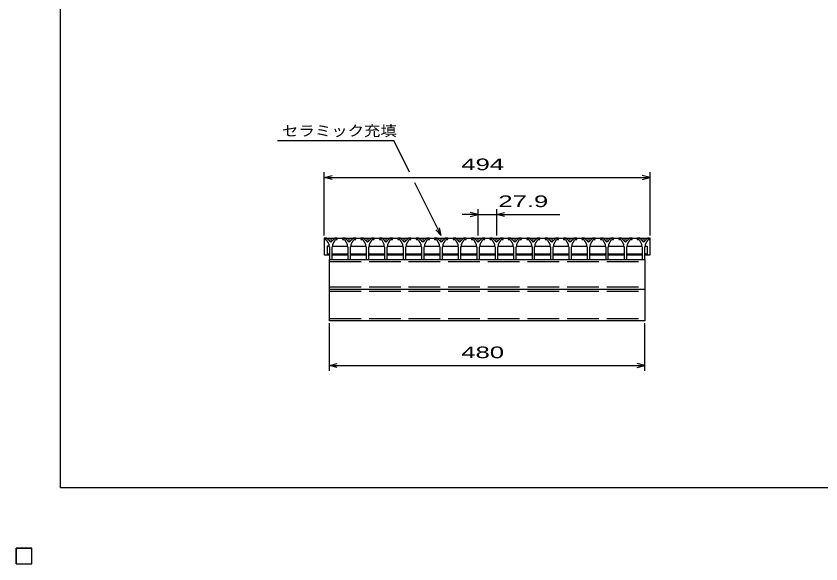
# Model space of a CAD drawing. Units: millimetres, scale not verified. Extents: x -1456 to 1379, y -1028 to 847.
# Drawn here: x -1456 to -237, y -1028 to -198 of the extents above; entities that cross this region are included whole.
import ezdxf
from ezdxf.enums import TextEntityAlignment as Align

# ---------------------------------------------------------------- set-up
doc = ezdxf.new("R2010")
doc.units = ezdxf.units.MM
doc.header["$LTSCALE"] = 8
doc.linetypes.add('DASHED', pattern=[7.5, 6, -1.5])
for name, color, linetype, lineweight in [('0_2', 150, 'Continuous', 25), ('16', 3, 'Continuous', 25), ('22', 2, 'Continuous', 25)]:
    doc.layers.add(name, color=color, linetype=linetype, lineweight=lineweight)
doc.styles.add('ベクトル', font='')
doc.styles.get('ベクトル').set_extended_font_data('ベクトル')

msp = doc.modelspace()

# ---------------------------------------------------------------- linework, layer by layer
at = {"layer": '0_2'}
for p, q in [((-1388.8, -912.8), (-1388.8, 847.2)), ((1379.2, -912.8), (-1388.8, -912.8))]:
    msp.add_line(p, q, dxfattribs=at)
at = {"layer": '16'}
for p, q in [((-989.4, -534.3), (-989.4, -536.3)), ((-985.4, -534.3), (-989.4, -534.3)), ((-989.4, -534.3), (-495.4, -534.3)), ((-989.4, -534.3), (-989.4, -559.3)), ((-989.4, -536.3), (-986.4, -536.3)), ((-986.4, -536.3), (-982.4, -543.3)), ((-979.4, -540.3), (-985.4, -534.3)), ((-973.4, -534.3), (-979.4, -540.3)), ((-976.4, -543.3), (-972.4, -536.3)), ((-969.4, -534.3), (-973.4, -534.3)), ((-972.4, -536.3), (-969.4, -536.3)), ((-969.4, -536.3), (-969.4, -534.3)), ((-961.5, -534.3), (-961.5, -536.3)), ((-957.5, -534.3), (-961.5, -534.3)), ((-961.5, -536.3), (-958.5, -536.3)), ((-958.5, -536.3), (-954.5, -543.3)), ((-951.5, -540.3), (-957.5, -534.3)), ((-945.5, -534.3), (-951.5, -540.3)), ((-948.5, -543.3), (-944.5, -536.3)), ((-941.5, -534.3), (-945.5, -534.3)), ((-944.5, -536.3), (-941.5, -536.3)), ((-941.5, -536.3), (-941.5, -534.3)), ((-933.6, -534.3), (-933.6, -536.3)), ((-929.6, -534.3), (-933.6, -534.3)), ((-933.6, -536.3), (-930.6, -536.3)), ((-930.6, -536.3), (-926.6, -543.3)), ((-923.6, -540.3), (-929.6, -534.3)), ((-917.6, -534.3), (-923.6, -540.3)), ((-920.6, -543.3), (-916.6, -536.3)), ((-913.6, -534.3), (-917.6, -534.3)), ((-916.6, -536.3), (-913.6, -536.3)), ((-913.6, -536.3), (-913.6, -534.3)), ((-905.7, -534.3), (-905.7, -536.3)), ((-901.7, -534.3), (-905.7, -534.3)), ((-905.7, -536.3), (-902.7, -536.3)), ((-902.7, -536.3), (-898.7, -543.3)), ((-895.7, -540.3), (-901.7, -534.3)), ((-889.7, -534.3), (-895.7, -540.3)), ((-892.7, -543.3), (-888.7, -536.3)), ((-885.7, -534.3), (-889.7, -534.3)), ((-888.7, -536.3), (-885.7, -536.3)), ((-885.7, -536.3), (-885.7, -534.3)), ((-877.8, -534.3), (-877.8, -536.3)), ((-873.8, -534.3), (-877.8, -534.3)), ((-877.8, -536.3), (-874.8, -536.3)), ((-874.8, -536.3), (-870.8, -543.3)), ((-867.8, -540.3), (-873.8, -534.3)), ((-861.8, -534.3), (-867.8, -540.3)), ((-864.8, -543.3), (-860.8, -536.3)), ((-857.8, -534.3), (-861.8, -534.3)), ((-860.8, -536.3), (-857.8, -536.3)), ((-857.8, -536.3), (-857.8, -534.3)), ((-849.9, -534.3), (-849.9, -536.3)), ((-845.9, -534.3), (-849.9, -534.3)), ((-849.9, -536.3), (-846.9, -536.3)), ((-846.9, -536.3), (-842.9, -543.3)), ((-839.9, -540.3), (-845.9, -534.3)), ((-833.9, -534.3), (-839.9, -540.3)), ((-836.9, -543.3), (-832.9, -536.3)), ((-829.9, -534.3), (-833.9, -534.3)), ((-832.9, -536.3), (-829.9, -536.3)), ((-829.9, -536.3), (-829.9, -534.3)), ((-822, -534.3), (-822, -536.3)), ((-818, -534.3), (-822, -534.3)), ((-822, -536.3), (-819, -536.3)), ((-819, -536.3), (-815, -543.3)), ((-812, -540.3), (-818, -534.3)), ((-806, -534.3), (-812, -540.3)), ((-809, -543.3), (-805, -536.3)), ((-802, -534.3), (-806, -534.3)), ((-805, -536.3), (-802, -536.3)), ((-802, -536.3), (-802, -534.3)), ((-794.1, -534.3), (-794.1, -536.3)), ((-790.1, -534.3), (-794.1, -534.3)), ((-794.1, -536.3), (-791.1, -536.3)), ((-791.1, -536.3), (-787.1, -543.3)), ((-784.1, -540.3), (-790.1, -534.3)), ((-778.1, -534.3), (-784.1, -540.3)), ((-781.1, -543.3), (-777.1, -536.3)), ((-774.1, -534.3), (-778.1, -534.3)), ((-777.1, -536.3), (-774.1, -536.3)), ((-774.1, -536.3), (-774.1, -534.3)), ((-766.2, -534.3), (-766.2, -536.3)), ((-762.2, -534.3), (-766.2, -534.3)), ((-766.2, -536.3), (-763.2, -536.3)), ((-763.2, -536.3), (-759.2, -543.3)), ((-756.2, -540.3), (-762.2, -534.3)), ((-750.2, -534.3), (-756.2, -540.3)), ((-753.2, -543.3), (-749.2, -536.3)), ((-746.2, -534.3), (-750.2, -534.3)), ((-749.2, -536.3), (-746.2, -536.3)), ((-746.2, -536.3), (-746.2, -534.3)), ((-738.3, -534.3), (-738.3, -536.3)), ((-734.3, -534.3), (-738.3, -534.3)), ((-738.3, -536.3), (-735.3, -536.3)), ((-735.3, -536.3), (-731.3, -543.3)), ((-728.3, -540.3), (-734.3, -534.3)), ((-722.3, -534.3), (-728.3, -540.3)), ((-725.3, -543.3), (-721.3, -536.3)), ((-718.3, -534.3), (-722.3, -534.3)), ((-721.3, -536.3), (-718.3, -536.3)), ((-718.3, -536.3), (-718.3, -534.3)), ((-710.4, -534.3), (-710.4, -536.3)), ((-706.4, -534.3), (-710.4, -534.3)), ((-710.4, -536.3), (-707.4, -536.3)), ((-707.4, -536.3), (-703.4, -543.3)), ((-700.4, -540.3), (-706.4, -534.3)), ((-694.4, -534.3), (-700.4, -540.3)), ((-697.4, -543.3), (-693.4, -536.3)), ((-690.4, -534.3), (-694.4, -534.3)), ((-693.4, -536.3), (-690.4, -536.3)), ((-690.4, -536.3), (-690.4, -534.3)), ((-682.5, -534.3), (-682.5, -536.3)), ((-678.5, -534.3), (-682.5, -534.3)), ((-682.5, -536.3), (-679.5, -536.3)), ((-679.5, -536.3), (-675.5, -543.3)), ((-672.5, -540.3), (-678.5, -534.3)), ((-666.5, -534.3), (-672.5, -540.3)), ((-669.5, -543.3), (-665.5, -536.3)), ((-662.5, -534.3), (-666.5, -534.3)), ((-665.5, -536.3), (-662.5, -536.3)), ((-662.5, -536.3), (-662.5, -534.3)), ((-654.6, -534.3), (-654.6, -536.3)), ((-650.6, -534.3), (-654.6, -534.3)), ((-654.6, -536.3), (-651.6, -536.3)), ((-651.6, -536.3), (-647.6, -543.3)), ((-644.6, -540.3), (-650.6, -534.3)), ((-638.6, -534.3), (-644.6, -540.3)), ((-641.6, -543.3), (-637.6, -536.3)), ((-634.6, -534.3), (-638.6, -534.3)), ((-637.6, -536.3), (-634.6, -536.3)), ((-634.6, -536.3), (-634.6, -534.3)), ((-626.7, -534.3), (-626.7, -536.3)), ((-622.7, -534.3), (-626.7, -534.3)), ((-626.7, -536.3), (-623.7, -536.3)), ((-623.7, -536.3), (-619.7, -543.3)), ((-616.7, -540.3), (-622.7, -534.3)), ((-610.7, -534.3), (-616.7, -540.3)), ((-613.7, -543.3), (-609.7, -536.3)), ((-606.7, -534.3), (-610.7, -534.3)), ((-609.7, -536.3), (-606.7, -536.3)), ((-606.7, -536.3), (-606.7, -534.3)), ((-598.8, -534.3), (-598.8, -536.3)), ((-594.8, -534.3), (-598.8, -534.3)), ((-598.8, -536.3), (-595.8, -536.3)), ((-595.8, -536.3), (-591.8, -543.3)), ((-588.8, -540.3), (-594.8, -534.3)), ((-582.8, -534.3), (-588.8, -540.3)), ((-585.8, -543.3), (-581.8, -536.3)), ((-578.8, -534.3), (-582.8, -534.3)), ((-581.8, -536.3), (-578.8, -536.3)), ((-578.8, -536.3), (-578.8, -534.3)), ((-570.9, -534.3), (-570.9, -536.3)), ((-566.9, -534.3), (-570.9, -534.3)), ((-570.9, -536.3), (-567.9, -536.3)), ((-567.9, -536.3), (-563.9, -543.3)), ((-560.9, -540.3), (-566.9, -534.3)), ((-554.9, -534.3), (-560.9, -540.3)), ((-557.9, -543.3), (-553.9, -536.3)), ((-550.9, -534.3), (-554.9, -534.3)), ((-553.9, -536.3), (-550.9, -536.3)), ((-550.9, -536.3), (-550.9, -534.3)), ((-543, -534.3), (-543, -536.3)), ((-539, -534.3), (-543, -534.3)), ((-543, -536.3), (-540, -536.3)), ((-540, -536.3), (-536, -543.3)), ((-533, -540.3), (-539, -534.3)), ((-527, -534.3), (-533, -540.3)), ((-530, -543.3), (-526, -536.3)), ((-523, -534.3), (-527, -534.3)), ((-526, -536.3), (-523, -536.3)), ((-523, -536.3), (-523, -534.3)), ((-515.4, -534.3), (-515.4, -536.3)), ((-511.4, -534.3), (-515.4, -534.3)), ((-515.4, -536.3), (-512.4, -536.3)), ((-512.4, -536.3), (-508.4, -543.3)), ((-505.4, -540.3), (-511.4, -534.3)), ((-499.4, -534.3), (-505.4, -540.3)), ((-502.4, -543.3), (-498.4, -536.3)), ((-495.4, -534.3), (-499.4, -534.3)), ((-498.4, -536.3), (-495.4, -536.3)), ((-495.4, -536.3), (-495.4, -534.3)), ((-495.4, -559.3), (-495.4, -534.3)), ((-982.65, -546.3), (-984.65, -546.3)), ((-984.65, -546.3), (-984.65, -558.3)), ((-981.65, -547.3), (-982.65, -546.3)), ((-982.4, -543.3), (-982.4, -546.3)), ((-982.4, -546.3), (-981.4, -547.3)), ((-981.4, -547.3), (-981.4, -566.3)), ((-977.4, -547.3), (-976.4, -546.3)), ((-977.4, -566.3), (-977.4, -547.3)), ((-977.15, -547.3), (-976.15, -546.3)), ((-976.4, -546.3), (-976.4, -543.3)), ((-976.15, -546.3), (-954.75, -546.3)), ((-954.75, -546.3), (-953.75, -547.3)), ((-954.5, -543.3), (-954.5, -546.3)), ((-954.5, -546.3), (-953.5, -547.3)), ((-953.5, -547.3), (-953.5, -566.3)), ((-949.5, -547.3), (-948.5, -546.3)), ((-949.5, -566.3), (-949.5, -547.3)), ((-949.25, -547.3), (-948.25, -546.3)), ((-948.5, -546.3), (-948.5, -543.3)), ((-948.25, -546.3), (-926.85, -546.3)), ((-926.85, -546.3), (-925.85, -547.3)), ((-926.6, -543.3), (-926.6, -546.3)), ((-926.6, -546.3), (-925.6, -547.3)), ((-925.6, -547.3), (-925.6, -566.3)), ((-921.6, -547.3), (-920.6, -546.3)), ((-921.6, -566.3), (-921.6, -547.3)), ((-921.35, -547.3), (-920.35, -546.3)), ((-920.6, -546.3), (-920.6, -543.3)), ((-920.35, -546.3), (-898.95, -546.3)), ((-898.95, -546.3), (-897.95, -547.3)), ((-898.7, -543.3), (-898.7, -546.3)), ((-898.7, -546.3), (-897.7, -547.3)), ((-897.7, -547.3), (-897.7, -566.3)), ((-893.7, -547.3), (-892.7, -546.3)), ((-893.7, -566.3), (-893.7, -547.3)), ((-893.45, -547.3), (-892.45, -546.3)), ((-892.7, -546.3), (-892.7, -543.3)), ((-892.45, -546.3), (-871.05, -546.3)), ((-871.05, -546.3), (-870.05, -547.3)), ((-870.8, -543.3), (-870.8, -546.3)), ((-870.8, -546.3), (-869.8, -547.3)), ((-869.8, -547.3), (-869.8, -566.3)), ((-865.8, -547.3), (-864.8, -546.3)), ((-865.8, -566.3), (-865.8, -547.3)), ((-865.55, -547.3), (-864.55, -546.3)), ((-864.8, -546.3), (-864.8, -543.3)), ((-864.55, -546.3), (-843.15, -546.3)), ((-843.15, -546.3), (-842.15, -547.3)), ((-842.9, -543.3), (-842.9, -546.3)), ((-842.9, -546.3), (-841.9, -547.3)), ((-841.9, -547.3), (-841.9, -566.3)), ((-837.9, -547.3), (-836.9, -546.3)), ((-837.9, -566.3), (-837.9, -547.3)), ((-837.65, -547.3), (-836.65, -546.3)), ((-836.9, -546.3), (-836.9, -543.3)), ((-836.65, -546.3), (-815.25, -546.3)), ((-815.25, -546.3), (-814.25, -547.3)), ((-815, -543.3), (-815, -546.3)), ((-815, -546.3), (-814, -547.3)), ((-814, -547.3), (-814, -566.3)), ((-810, -547.3), (-809, -546.3)), ((-810, -566.3), (-810, -547.3)), ((-809.75, -547.3), (-808.75, -546.3)), ((-809, -546.3), (-809, -543.3)), ((-808.75, -546.3), (-787.35, -546.3)), ((-787.35, -546.3), (-786.35, -547.3)), ((-787.1, -543.3), (-787.1, -546.3)), ((-787.1, -546.3), (-786.1, -547.3)), ((-786.1, -547.3), (-786.1, -566.3)), ((-782.1, -547.3), (-781.1, -546.3)), ((-782.1, -566.3), (-782.1, -547.3)), ((-781.85, -547.3), (-780.85, -546.3)), ((-781.1, -546.3), (-781.1, -543.3)), ((-780.85, -546.3), (-759.45, -546.3)), ((-759.45, -546.3), (-758.45, -547.3)), ((-759.2, -543.3), (-759.2, -546.3)), ((-759.2, -546.3), (-758.2, -547.3)), ((-758.2, -547.3), (-758.2, -566.3)), ((-754.2, -547.3), (-753.2, -546.3)), ((-754.2, -566.3), (-754.2, -547.3)), ((-753.95, -547.3), (-752.95, -546.3)), ((-753.2, -546.3), (-753.2, -543.3)), ((-752.95, -546.3), (-731.55, -546.3)), ((-731.55, -546.3), (-730.55, -547.3)), ((-731.3, -543.3), (-731.3, -546.3)), ((-731.3, -546.3), (-730.3, -547.3)), ((-730.3, -547.3), (-730.3, -566.3)), ((-726.3, -547.3), (-725.3, -546.3)), ((-726.3, -566.3), (-726.3, -547.3)), ((-726.05, -547.3), (-725.05, -546.3)), ((-725.3, -546.3), (-725.3, -543.3)), ((-725.05, -546.3), (-703.65, -546.3)), ((-703.65, -546.3), (-702.65, -547.3)), ((-703.4, -543.3), (-703.4, -546.3)), ((-703.4, -546.3), (-702.4, -547.3)), ((-702.4, -547.3), (-702.4, -566.3)), ((-698.4, -547.3), (-697.4, -546.3)), ((-698.4, -566.3), (-698.4, -547.3)), ((-698.15, -547.3), (-697.15, -546.3)), ((-697.4, -546.3), (-697.4, -543.3)), ((-697.15, -546.3), (-675.75, -546.3)), ((-675.75, -546.3), (-674.75, -547.3)), ((-675.5, -543.3), (-675.5, -546.3)), ((-675.5, -546.3), (-674.5, -547.3)), ((-674.5, -547.3), (-674.5, -566.3)), ((-670.5, -547.3), (-669.5, -546.3)), ((-670.5, -566.3), (-670.5, -547.3)), ((-670.25, -547.3), (-669.25, -546.3)), ((-669.5, -546.3), (-669.5, -543.3)), ((-669.25, -546.3), (-647.85, -546.3)), ((-647.85, -546.3), (-646.85, -547.3)), ((-647.6, -543.3), (-647.6, -546.3)), ((-647.6, -546.3), (-646.6, -547.3)), ((-646.6, -547.3), (-646.6, -566.3)), ((-642.6, -547.3), (-641.6, -546.3)), ((-642.6, -566.3), (-642.6, -547.3)), ((-642.35, -547.3), (-641.35, -546.3)), ((-641.6, -546.3), (-641.6, -543.3)), ((-641.35, -546.3), (-619.95, -546.3)), ((-619.95, -546.3), (-618.95, -547.3)), ((-619.7, -543.3), (-619.7, -546.3)), ((-619.7, -546.3), (-618.7, -547.3)), ((-618.7, -547.3), (-618.7, -566.3)), ((-614.7, -547.3), (-613.7, -546.3)), ((-614.7, -566.3), (-614.7, -547.3)), ((-614.45, -547.3), (-613.45, -546.3)), ((-613.7, -546.3), (-613.7, -543.3)), ((-613.45, -546.3), (-592.05, -546.3)), ((-592.05, -546.3), (-591.05, -547.3)), ((-591.8, -543.3), (-591.8, -546.3)), ((-591.8, -546.3), (-590.8, -547.3)), ((-590.8, -547.3), (-590.8, -566.3)), ((-586.8, -547.3), (-585.8, -546.3)), ((-586.8, -566.3), (-586.8, -547.3)), ((-586.55, -547.3), (-585.55, -546.3)), ((-585.8, -546.3), (-585.8, -543.3)), ((-585.55, -546.3), (-564.15, -546.3)), ((-564.15, -546.3), (-563.15, -547.3)), ((-563.9, -543.3), (-563.9, -546.3)), ((-563.9, -546.3), (-562.9, -547.3)), ((-562.9, -547.3), (-562.9, -566.3)), ((-558.9, -547.3), (-557.9, -546.3)), ((-558.9, -566.3), (-558.9, -547.3)), ((-558.65, -547.3), (-557.65, -546.3)), ((-557.9, -546.3), (-557.9, -543.3)), ((-557.65, -546.3), (-536.25, -546.3)), ((-536.25, -546.3), (-535.25, -547.3)), ((-536, -543.3), (-536, -546.3)), ((-536, -546.3), (-535, -547.3)), ((-535, -547.3), (-535, -566.3)), ((-531, -547.3), (-530, -546.3)), ((-531, -566.3), (-531, -547.3)), ((-530.75, -547.3), (-529.75, -546.3)), ((-530, -546.3), (-530, -543.3)), ((-529.75, -546.3), (-508.65, -546.3)), ((-508.65, -546.3), (-507.65, -547.3)), ((-508.4, -543.3), (-508.4, -546.3)), ((-508.4, -546.3), (-507.4, -547.3)), ((-507.4, -547.3), (-507.4, -566.3)), ((-503.4, -547.3), (-502.4, -546.3)), ((-503.4, -566.3), (-503.4, -547.3)), ((-503.15, -547.3), (-502.15, -546.3)), ((-502.4, -546.3), (-502.4, -543.3)), ((-502.15, -546.3), (-500.15, -546.3)), ((-500.15, -546.3), (-500.15, -558.3)), ((-989.4, -559.3), (-981.65, -559.3)), ((-984.65, -558.3), (-982.65, -558.3)), ((-982.65, -558.3), (-981.65, -557.3)), ((-976.15, -558.3), (-977.15, -557.3)), ((-977.15, -559.3), (-953.75, -559.3)), ((-954.75, -558.3), (-976.15, -558.3)), ((-953.75, -557.3), (-954.75, -558.3)), ((-948.25, -558.3), (-949.25, -557.3)), ((-949.25, -559.3), (-925.85, -559.3)), ((-926.85, -558.3), (-948.25, -558.3)), ((-925.85, -557.3), (-926.85, -558.3)), ((-920.35, -558.3), (-921.35, -557.3)), ((-921.35, -559.3), (-897.95, -559.3)), ((-898.95, -558.3), (-920.35, -558.3)), ((-897.95, -557.3), (-898.95, -558.3)), ((-892.45, -558.3), (-893.45, -557.3)), ((-893.45, -559.3), (-870.05, -559.3)), ((-871.05, -558.3), (-892.45, -558.3)), ((-870.05, -557.3), (-871.05, -558.3)), ((-864.55, -558.3), (-865.55, -557.3)), ((-865.55, -559.3), (-842.15, -559.3)), ((-843.15, -558.3), (-864.55, -558.3)), ((-842.15, -557.3), (-843.15, -558.3)), ((-836.65, -558.3), (-837.65, -557.3)), ((-837.65, -559.3), (-814.25, -559.3)), ((-815.25, -558.3), (-836.65, -558.3)), ((-814.25, -557.3), (-815.25, -558.3)), ((-808.75, -558.3), (-809.75, -557.3)), ((-809.75, -559.3), (-786.35, -559.3)), ((-787.35, -558.3), (-808.75, -558.3)), ((-786.35, -557.3), (-787.35, -558.3)), ((-780.85, -558.3), (-781.85, -557.3)), ((-781.85, -559.3), (-758.45, -559.3)), ((-759.45, -558.3), (-780.85, -558.3)), ((-758.45, -557.3), (-759.45, -558.3)), ((-752.95, -558.3), (-753.95, -557.3)), ((-753.95, -559.3), (-730.55, -559.3)), ((-731.55, -558.3), (-752.95, -558.3)), ((-730.55, -557.3), (-731.55, -558.3)), ((-725.05, -558.3), (-726.05, -557.3)), ((-726.05, -559.3), (-702.65, -559.3)), ((-703.65, -558.3), (-725.05, -558.3)), ((-702.65, -557.3), (-703.65, -558.3)), ((-697.15, -558.3), (-698.15, -557.3)), ((-698.15, -559.3), (-674.75, -559.3)), ((-675.75, -558.3), (-697.15, -558.3)), ((-674.75, -557.3), (-675.75, -558.3)), ((-669.25, -558.3), (-670.25, -557.3)), ((-670.25, -559.3), (-646.85, -559.3)), ((-647.85, -558.3), (-669.25, -558.3)), ((-646.85, -557.3), (-647.85, -558.3)), ((-641.35, -558.3), (-642.35, -557.3)), ((-642.35, -559.3), (-618.95, -559.3)), ((-619.95, -558.3), (-641.35, -558.3)), ((-618.95, -557.3), (-619.95, -558.3)), ((-613.45, -558.3), (-614.45, -557.3)), ((-614.45, -559.3), (-591.05, -559.3)), ((-592.05, -558.3), (-613.45, -558.3)), ((-591.05, -557.3), (-592.05, -558.3)), ((-585.55, -558.3), (-586.55, -557.3)), ((-586.55, -559.3), (-563.15, -559.3)), ((-564.15, -558.3), (-585.55, -558.3)), ((-563.15, -557.3), (-564.15, -558.3)), ((-557.65, -558.3), (-558.65, -557.3)), ((-558.65, -559.3), (-535.25, -559.3)), ((-536.25, -558.3), (-557.65, -558.3)), ((-535.25, -557.3), (-536.25, -558.3)), ((-529.75, -558.3), (-530.75, -557.3)), ((-530.75, -559.3), (-507.65, -559.3)), ((-508.65, -558.3), (-529.75, -558.3)), ((-507.65, -557.3), (-508.65, -558.3)), ((-502.15, -558.3), (-503.15, -557.3)), ((-503.15, -559.3), (-495.4, -559.3)), ((-500.15, -558.3), (-502.15, -558.3)), ((-981.4, -566.3), (-977.4, -566.3)), ((-981.4, -566.3), (-503.4, -566.3)), ((-981.4, -659.3), (-981.4, -566.3)), ((-953.5, -566.3), (-949.5, -566.3)), ((-925.6, -566.3), (-921.6, -566.3)), ((-897.7, -566.3), (-893.7, -566.3)), ((-869.8, -566.3), (-865.8, -566.3)), ((-841.9, -566.3), (-837.9, -566.3)), ((-814, -566.3), (-810, -566.3)), ((-786.1, -566.3), (-782.1, -566.3)), ((-758.2, -566.3), (-754.2, -566.3)), ((-730.3, -566.3), (-726.3, -566.3)), ((-702.4, -566.3), (-698.4, -566.3)), ((-674.5, -566.3), (-670.5, -566.3)), ((-646.6, -566.3), (-642.6, -566.3)), ((-618.7, -566.3), (-614.7, -566.3)), ((-590.8, -566.3), (-586.8, -566.3)), ((-562.9, -566.3), (-558.9, -566.3)), ((-535, -566.3), (-531, -566.3)), ((-507.4, -566.3), (-503.4, -566.3)), ((-503.4, -566.3), (-503.4, -659.3)), ((-981.4, -611.3), (-503.4, -611.3)), ((-503.4, -659.3), (-981.4, -659.3)), ((-1456, -1004), (-1432, -1004)), ((-1456, -1028), (-1456, -1004)), ((-1456, -1004), (-1432, -1004)), ((-1456, -1028), (-1456, -1004)), ((-1456, -1004), (-1432, -1004)), ((-1456, -1028), (-1456, -1004)), ((-1456, -1004), (-1432, -1004)), ((-1456, -1028), (-1456, -1004)), ((-1456, -1004), (-1432, -1004)), ((-1456, -1028), (-1456, -1004)), ((-1432, -1028), (-1432, -1004)), ((-1432, -1028), (-1432, -1004)), ((-1432, -1028), (-1432, -1004)), ((-1432, -1028), (-1432, -1004)), ((-1432, -1028), (-1432, -1004)), ((-1456, -1028), (-1432, -1028)), ((-1456, -1028), (-1432, -1028)), ((-1456, -1028), (-1432, -1028)), ((-1456, -1028), (-1432, -1028)), ((-1456, -1028), (-1432, -1028))]:
    msp.add_line(p, q, dxfattribs=at)
at = {"layer": '16', "linetype": 'DASHED'}
for p, q in [((-981.4, -569.5), (-503.4, -569.5)), ((-981.4, -608.1), (-503.4, -608.1)), ((-981.4, -614.5), (-503.4, -614.5)), ((-981.4, -656.1), (-503.4, -656.1))]:
    msp.add_line(p, q, dxfattribs=at)
at = {"layer": '16'}
for centre in [(-979.4, -537.8), (-951.5, -537.8), (-923.6, -537.8), (-895.7, -537.8), (-867.8, -537.8), (-839.9, -537.8), (-812, -537.8), (-784.1, -537.8), (-756.2, -537.8), (-728.3, -537.8), (-700.4, -537.8), (-672.5, -537.8), (-644.6, -537.8), (-616.7, -537.8), (-588.8, -537.8), (-560.9, -537.8), (-533, -537.8), (-505.4, -537.8)]:
    msp.add_circle(centre, 1.8, dxfattribs=at)
at = {"layer": '22', "color": 4}
for p, q in [((-1060, -386.3), (-884, -386.3)), ((-860, -434.3), (-884, -386.3)), ((-989.4, -530.3), (-989.4, -434.3)), ((-495.4, -530.3), (-495.4, -434.3)), ((-989.4, -442.3), (-977.4, -439.1)), ((-977.4, -445.5), (-989.4, -442.3)), ((-989.4, -442.3), (-495.4, -442.3)), ((-812, -530.3), (-852, -450.3)), ((-495.4, -442.3), (-507.4, -439.1)), ((-507.4, -445.5), (-495.4, -442.3)), ((-756.2, -498.3), (-780.2, -498.3)), ((-756.2, -498.3), (-768.2, -495.1)), ((-768.2, -501.5), (-756.2, -498.3)), ((-756.2, -530.3), (-756.2, -490.3)), ((-756.2, -498.3), (-728.3, -498.3)), ((-728.3, -490.3), (-728.3, -530.3)), ((-728.3, -498.3), (-716.3, -495.1)), ((-716.3, -501.5), (-728.3, -498.3)), ((-728.3, -498.3), (-632.3, -498.3)), ((-812, -530.3), (-820, -521.5)), ((-812, -530.3), (-814.4, -518.62)), ((-981.4, -735.3), (-981.4, -663.3)), ((-503.4, -735.3), (-503.4, -663.3)), ((-981.4, -727.3), (-969.4, -724.1)), ((-969.4, -730.5), (-981.4, -727.3)), ((-981.4, -727.3), (-503.4, -727.3)), ((-503.4, -727.3), (-515.4, -724.1)), ((-515.4, -730.5), (-503.4, -727.3)), ((-1432, -1004), (-1456, -1004)), ((-1456, -1004), (-1456, -1028)), ((-1432, -1004), (-1456, -1004)), ((-1456, -1004), (-1456, -1028)), ((-1432, -1004), (-1456, -1004)), ((-1456, -1004), (-1456, -1028)), ((-1432, -1028), (-1432, -1004)), ((-1432, -1028), (-1432, -1004)), ((-1432, -1028), (-1432, -1004)), ((-1456, -1028), (-1432, -1028)), ((-1456, -1028), (-1432, -1028)), ((-1456, -1028), (-1432, -1028))]:
    msp.add_line(p, q, dxfattribs=at)
at = {"layer": '22'}
for p, q in [((-1432, -1004), (-1456, -1004)), ((-1456, -1004), (-1456, -1028)), ((-1432, -1004), (-1456, -1004)), ((-1456, -1004), (-1456, -1028)), ((-1432, -1004), (-1456, -1004)), ((-1456, -1004), (-1456, -1028)), ((-1432, -1028), (-1432, -1004)), ((-1432, -1028), (-1432, -1004)), ((-1432, -1028), (-1432, -1004)), ((-1456, -1028), (-1432, -1028)), ((-1456, -1028), (-1432, -1028)), ((-1456, -1028), (-1432, -1028))]:
    msp.add_line(p, q, dxfattribs=at)

# ---------------------------------------------------------------- texts
at = {"layer": '22', "style": 'ベクトル'}
for s, height, width, p in [('セラミック充填', 15.84, 1.15, (-1053.2, -371.5)), (' 494 ', 17.6, 1.65, (-792.4, -422.3)), (' 27.9 ', 17.6, 1.65, (-736.3, -478.3)), (' 480 ', 17.6, 1.65, (-792.4, -707.3))]:
    msp.add_text(s, height=height, dxfattribs=dict(at, width=width)).set_placement(p, align=Align.MIDDLE_LEFT)

doc.saveas('drawing.dxf')
